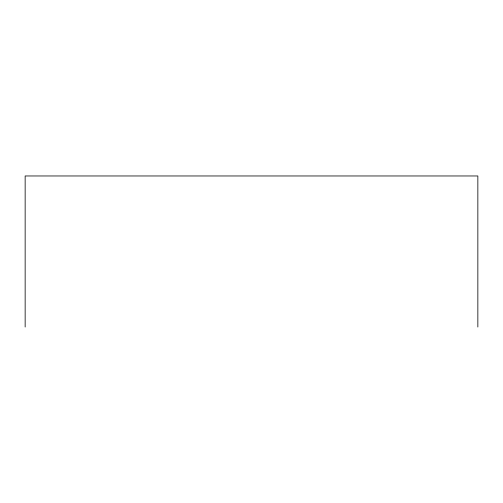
<?xml version="1.0" encoding="UTF-8"?>
<svg xmlns="http://www.w3.org/2000/svg" width="503" height="503" viewBox="0 0 503 503"><rect width="100%" height="100%" fill="white"/><g stroke="black" fill="none" stroke-linecap="round" stroke-linejoin="round"><path stroke-width="0.75" d="M477.85 327.032L477.85 175.968L25.15 175.968L25.15 327.032"/></g></svg>
